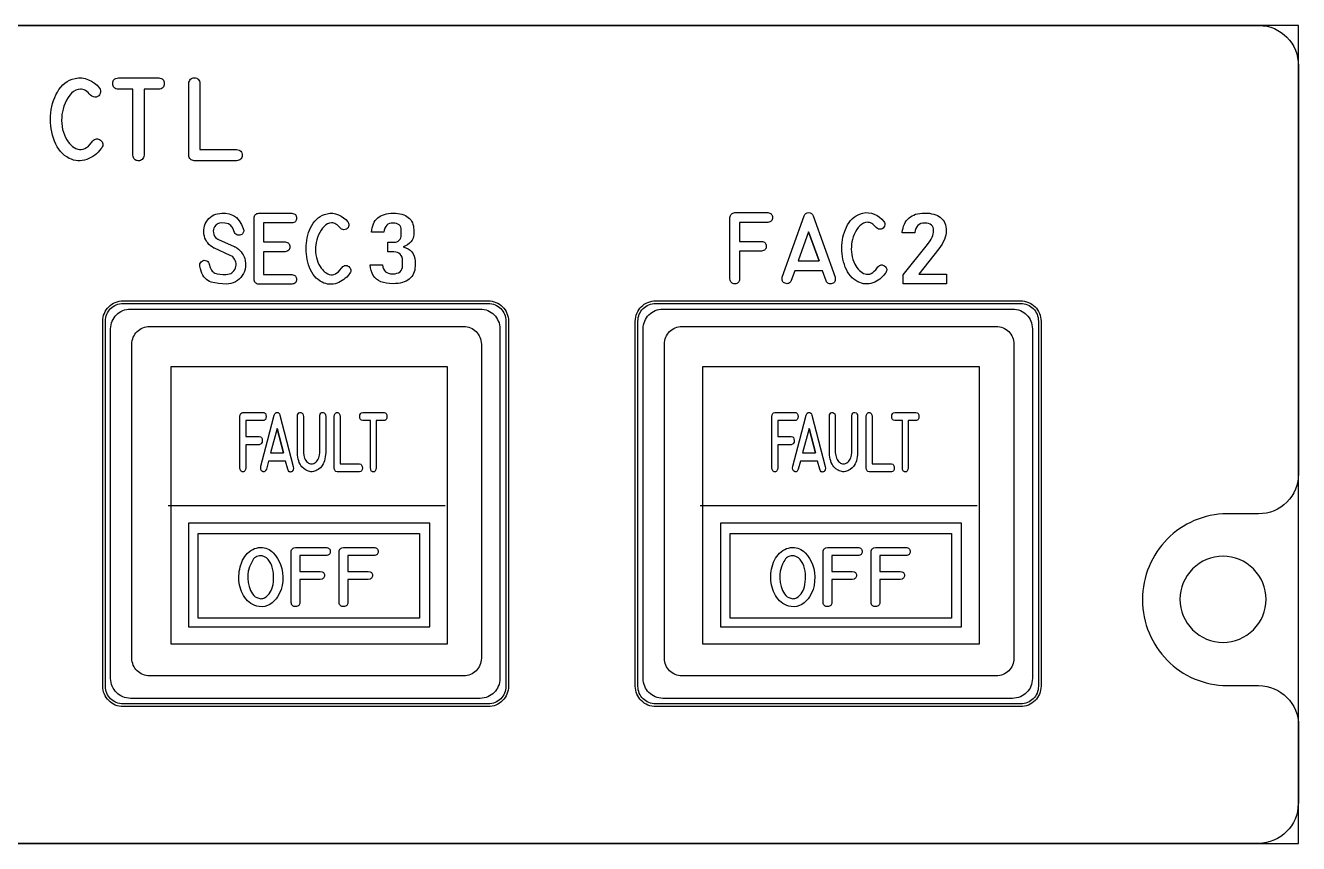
# Model space of a CAD drawing. Extents: x 686 to 831, y 82 to 686.
# Drawn here: x 757.2 to 830.8, y 383.2 to 430.5 of the extents above; entities that cross this region are included whole.
import ezdxf

# ---------------------------------------------------------------- set-up
doc = ezdxf.new("R2010")
doc.units = 0
for name, color, linetype in [('_BACKPANEL', 5, 'CONTINUOUS'), ('_ENGRAVING', 105, 'CONTINUOUS'), ('_LABELS', 30, 'CONTINUOUS'), ('_TOPLAYER', 1, 'CONTINUOUS')]:
    doc.layers.add(name, color=color, linetype=linetype)

msp = doc.modelspace()

# ---------------------------------------------------------------- linework, layer by layer
at = {"layer": '_BACKPANEL'}
for points in [[(685.8, 430.483), (685.8, 425.754), (685.8, 416.298), (685.8, 397.385), (685.8, 392.657), (685.8, 383.2), (830.8, 383.2), (830.8, 392.657), (830.8, 397.385), (830.8, 416.298), (830.8, 425.754), (830.8, 430.483)], [(762.858, 414.416), (783.953, 414.416), (784.059, 414.411), (784.161, 414.395), (784.259, 414.37), (784.354, 414.336), (784.444, 414.292), (784.528, 414.241), (784.607, 414.182), (784.68, 414.116), (784.746, 414.043), (784.805, 413.964), (784.857, 413.879), (784.9, 413.789), (784.934, 413.695), (784.96, 413.596), (784.975, 413.494), (784.98, 413.389), (784.98, 392.294), (784.975, 392.188), (784.96, 392.086), (784.934, 391.987), (784.9, 391.893), (784.857, 391.803), (784.805, 391.718), (784.746, 391.639), (784.68, 391.566), (784.607, 391.5), (784.528, 391.441), (784.444, 391.39), (784.354, 391.347), (784.259, 391.312), (784.161, 391.287), (784.059, 391.271), (783.953, 391.266), (762.858, 391.266), (762.752, 391.271), (762.65, 391.287), (762.552, 391.312), (762.457, 391.347), (762.367, 391.39), (762.283, 391.441), (762.204, 391.5), (762.131, 391.566), (762.064, 391.639), (762.005, 391.718), (761.954, 391.803), (761.911, 391.893), (761.876, 391.987), (761.851, 392.086), (761.836, 392.188), (761.83, 392.294), (761.83, 413.389), (761.836, 413.494), (761.851, 413.596), (761.876, 413.695), (761.911, 413.789), (761.954, 413.879), (762.005, 413.964), (762.064, 414.043), (762.131, 414.116), (762.204, 414.182), (762.283, 414.241), (762.367, 414.292), (762.457, 414.336), (762.552, 414.37), (762.65, 414.395), (762.752, 414.411)], [(793.64, 414.416), (814.736, 414.416), (814.841, 414.411), (814.943, 414.396), (815.042, 414.37), (815.136, 414.336), (815.226, 414.293), (815.311, 414.241), (815.39, 414.182), (815.463, 414.116), (815.529, 414.043), (815.588, 413.964), (815.639, 413.879), (815.683, 413.789), (815.717, 413.695), (815.742, 413.596), (815.758, 413.494), (815.763, 413.389), (815.763, 392.294), (815.758, 392.188), (815.742, 392.086), (815.717, 391.988), (815.683, 391.893), (815.639, 391.803), (815.588, 391.719), (815.529, 391.639), (815.463, 391.567), (815.39, 391.5), (815.311, 391.441), (815.226, 391.39), (815.136, 391.347), (815.042, 391.312), (814.943, 391.287), (814.841, 391.272), (814.736, 391.266), (793.64, 391.266), (793.535, 391.272), (793.433, 391.287), (793.334, 391.312), (793.24, 391.347), (793.15, 391.39), (793.065, 391.441), (792.986, 391.5), (792.913, 391.567), (792.847, 391.639), (792.788, 391.719), (792.737, 391.803), (792.693, 391.893), (792.659, 391.988), (792.634, 392.086), (792.618, 392.188), (792.613, 392.294), (792.613, 413.389), (792.618, 413.494), (792.634, 413.596), (792.659, 413.695), (792.693, 413.789), (792.737, 413.879), (792.788, 413.964), (792.847, 414.043), (792.913, 414.116), (792.986, 414.182), (793.065, 414.241), (793.15, 414.293), (793.24, 414.336), (793.334, 414.37), (793.433, 414.396), (793.535, 414.411)]]:
    msp.add_lwpolyline(points, close=True, dxfattribs=at)
msp.add_lwpolyline([(826.436, 394.828, 0.414214), (828.924, 397.316, 0.414214), (826.436, 399.804, 0.414214), (823.948, 397.316, 0.414214)], format="xyb", close=True, dxfattribs=at)
at = {"layer": '_ENGRAVING'}
for points in [[(761.617, 423.413), (761.596, 423.382), (761.585, 423.366), (761.576, 423.352), (761.494, 423.248), (761.406, 423.151), (761.312, 423.062), (761.212, 422.981), (761.106, 422.908), (760.993, 422.843), (760.875, 422.785), (760.75, 422.735), (760.623, 422.696), (760.496, 422.671), (760.369, 422.659), (760.243, 422.66), (760.117, 422.675), (759.992, 422.704), (759.867, 422.746), (759.743, 422.802), (759.604, 422.882), (759.474, 422.974), (759.354, 423.079), (759.243, 423.196), (759.142, 423.327), (759.051, 423.47), (758.969, 423.626), (758.897, 423.794), (758.834, 423.97), (758.781, 424.148), (758.738, 424.327), (758.704, 424.508), (758.68, 424.69), (758.665, 424.875), (758.66, 425.061), (758.665, 425.249), (758.679, 425.435), (758.703, 425.618), (758.738, 425.797), (758.781, 425.973), (758.835, 426.144), (758.899, 426.312), (758.972, 426.475), (759.055, 426.635), (759.148, 426.786), (759.251, 426.922), (759.364, 427.043), (759.487, 427.149), (759.62, 427.24), (759.763, 427.317), (759.916, 427.379), (760.078, 427.426), (760.175, 427.445), (760.271, 427.456), (760.367, 427.458), (760.464, 427.453), (760.56, 427.439), (760.656, 427.418), (760.752, 427.388), (760.848, 427.35), (761.031, 427.258), (761.197, 427.149), (761.346, 427.023), (761.477, 426.881), (761.489, 426.864), (761.531, 426.793), (761.552, 426.717), (761.553, 426.639), (761.532, 426.557), (761.495, 426.481), (761.444, 426.421), (761.381, 426.376), (761.305, 426.347), (761.218, 426.337), (761.135, 426.351), (761.055, 426.39), (760.979, 426.455), (760.902, 426.54), (760.826, 426.614), (760.751, 426.675), (760.677, 426.725), (760.603, 426.763), (760.53, 426.789), (760.458, 426.804), (760.386, 426.806), (760.248, 426.786), (760.116, 426.739), (759.993, 426.666), (759.876, 426.567), (759.769, 426.447), (759.67, 426.311), (759.581, 426.159), (759.502, 425.992), (759.435, 425.819), (759.381, 425.652), (759.343, 425.49), (759.318, 425.334), (759.303, 425.163), (759.3, 424.992), (759.307, 424.82), (759.326, 424.647), (759.358, 424.477), (759.403, 424.312), (759.462, 424.153), (759.534, 423.998), (759.605, 423.871), (759.681, 423.756), (759.761, 423.654), (759.846, 423.564), (759.935, 423.487), (760.028, 423.422), (760.126, 423.37), (760.229, 423.33), (760.333, 423.307), (760.437, 423.305), (760.54, 423.324), (760.643, 423.365), (760.745, 423.426), (760.847, 423.509), (760.947, 423.613), (761.048, 423.738), (761.091, 423.799), (761.146, 423.853), (761.201, 423.893), (761.257, 423.92), (761.313, 423.933), (761.37, 423.933), (761.429, 423.919), (761.487, 423.891), (761.547, 423.849), (761.601, 423.8), (761.641, 423.75), (761.669, 423.697), (761.685, 423.644), (761.687, 423.588), (761.677, 423.531), (761.653, 423.473)], [(763.422, 422.992), (763.422, 426.797), (762.579, 426.797), (762.504, 426.807), (762.439, 426.827), (762.384, 426.855), (762.339, 426.892), (762.304, 426.937), (762.279, 426.991), (762.264, 427.054), (762.259, 427.125), (762.264, 427.197), (762.28, 427.26), (762.305, 427.314), (762.34, 427.36), (762.385, 427.397), (762.44, 427.425), (762.505, 427.445), (762.579, 427.457), (764.91, 427.457), (764.985, 427.446), (765.049, 427.426), (765.104, 427.398), (765.148, 427.361), (765.183, 427.315), (765.208, 427.261), (765.223, 427.197), (765.229, 427.125), (765.224, 427.053), (765.209, 426.99), (765.184, 426.936), (765.15, 426.891), (765.105, 426.854), (765.05, 426.826), (764.985, 426.807), (764.91, 426.797), (764.07, 426.797), (764.07, 422.992), (764.053, 422.914), (764.029, 422.847), (763.998, 422.79), (763.959, 422.744), (763.913, 422.708), (763.86, 422.683), (763.799, 422.668), (763.731, 422.664), (763.664, 422.67), (763.605, 422.686), (763.554, 422.712), (763.511, 422.748), (763.476, 422.794), (763.45, 422.85), (763.432, 422.916)], [(766.971, 422.662), (766.905, 422.671), (766.845, 422.689), (766.793, 422.716), (766.749, 422.752), (766.712, 422.798), (766.682, 422.852), (766.66, 422.915), (766.645, 422.987), (766.645, 427.124), (766.661, 427.203), (766.684, 427.271), (766.715, 427.329), (766.753, 427.375), (766.799, 427.412), (766.852, 427.437), (766.913, 427.451), (766.981, 427.455), (767.048, 427.449), (767.108, 427.432), (767.159, 427.406), (767.202, 427.37), (767.237, 427.323), (767.264, 427.267), (767.283, 427.201), (767.293, 427.124), (767.293, 423.315), (769.413, 423.317), (769.489, 423.303), (769.555, 423.282), (769.611, 423.252), (769.656, 423.214), (769.692, 423.168), (769.717, 423.114), (769.731, 423.052), (769.735, 422.981), (769.73, 422.911), (769.714, 422.849), (769.688, 422.796), (769.652, 422.752), (769.607, 422.716), (769.551, 422.69), (769.486, 422.671), (769.41, 422.662)], [(769.269, 417.711), (769.3, 417.697), (769.336, 417.679), (769.367, 417.661), (769.398, 417.642), (769.43, 417.623), (769.523, 417.555), (769.606, 417.48), (769.68, 417.399), (769.745, 417.312), (769.801, 417.219), (769.847, 417.119), (769.884, 417.013), (769.912, 416.901), (769.934, 416.719), (769.928, 416.531), (769.904, 416.397), (769.865, 416.268), (769.81, 416.145), (769.74, 416.027), (769.657, 415.917), (769.564, 415.821), (769.461, 415.739), (769.348, 415.669), (769.22, 415.609), (769.089, 415.567), (768.957, 415.541), (768.822, 415.533), (768.597, 415.54), (768.376, 415.562), (768.161, 415.6), (767.951, 415.652), (767.851, 415.688), (767.759, 415.737), (767.673, 415.798), (767.596, 415.871), (767.525, 415.957), (767.463, 416.056), (767.407, 416.167), (767.359, 416.29), (767.324, 416.426), (767.296, 416.567), (767.29, 416.637), (767.299, 416.702), (767.324, 416.764), (767.366, 416.821), (767.419, 416.868), (767.477, 416.897), (767.542, 416.91), (767.613, 416.905), (767.685, 416.881), (767.745, 416.84), (767.793, 416.783), (767.829, 416.709), (767.835, 416.691), (767.891, 416.495), (767.926, 416.414), (767.965, 416.344), (768.008, 416.284), (768.056, 416.236), (768.108, 416.198), (768.165, 416.172), (768.294, 416.136), (768.446, 416.111), (768.621, 416.098), (768.818, 416.096), (768.911, 416.102), (768.996, 416.119), (769.074, 416.148), (769.143, 416.188), (769.206, 416.24), (769.261, 416.303), (769.308, 416.378), (769.348, 416.465), (769.372, 416.547), (769.384, 416.632), (769.382, 416.718), (769.367, 416.806), (769.34, 416.891), (769.303, 416.969), (769.255, 417.039), (769.196, 417.102), (769.13, 417.15), (769.047, 417.196), (768.136, 417.603), (768.107, 417.619), (768, 417.682), (767.904, 417.752), (767.819, 417.828), (767.745, 417.91), (767.681, 417.998), (767.627, 418.093), (767.584, 418.195), (767.552, 418.302), (767.526, 418.429), (767.514, 418.552), (767.516, 418.672), (767.532, 418.789), (767.562, 418.902), (767.606, 419.012), (767.664, 419.119), (767.736, 419.223), (767.818, 419.319), (767.906, 419.401), (768, 419.471), (768.101, 419.529), (768.208, 419.573), (768.32, 419.605), (768.44, 419.624), (768.565, 419.631), (768.781, 419.625), (768.986, 419.586), (769.084, 419.56), (769.184, 419.521), (769.301, 419.456), (769.403, 419.38), (769.491, 419.294), (769.564, 419.196), (769.689, 418.981), (769.802, 418.749), (769.82, 418.697), (769.826, 418.649), (769.825, 418.603), (769.817, 418.56), (769.8, 418.519), (769.751, 418.442), (769.709, 418.406), (769.657, 418.376), (769.602, 418.358), (769.545, 418.354), (769.485, 418.362), (769.428, 418.383), (769.378, 418.416), (769.334, 418.463), (769.298, 418.523), (769.189, 418.76), (769.157, 418.818), (769.12, 418.871), (769.076, 418.919), (769.027, 418.961), (768.943, 419.009), (768.854, 419.042), (768.726, 419.064), (768.545, 419.07), (768.421, 419.054), (768.365, 419.035), (768.313, 419.01), (768.264, 418.977), (768.219, 418.937), (768.142, 418.837), (768.102, 418.762), (768.077, 418.682), (768.067, 418.599), (768.071, 418.511), (768.094, 418.406), (768.136, 418.313), (768.196, 418.233), (768.276, 418.166), (768.293, 418.153), (768.315, 418.14), (768.337, 418.13), (768.36, 418.12)], [(772.604, 419.072), (770.974, 419.072), (770.974, 417.975), (772.217, 417.975), (772.282, 417.962), (772.339, 417.942), (772.387, 417.916), (772.426, 417.883), (772.457, 417.844), (772.478, 417.799), (772.491, 417.748), (772.495, 417.69), (772.491, 417.632), (772.477, 417.581), (772.456, 417.536), (772.425, 417.497), (772.386, 417.465), (772.338, 417.439), (772.282, 417.42), (772.217, 417.406), (770.974, 417.406), (770.974, 416.09), (772.604, 416.09), (772.669, 416.076), (772.726, 416.056), (772.773, 416.03), (772.812, 415.998), (772.843, 415.96), (772.864, 415.915), (772.877, 415.864), (772.882, 415.807), (772.877, 415.75), (772.864, 415.7), (772.843, 415.655), (772.812, 415.617), (772.773, 415.585), (772.726, 415.559), (772.669, 415.54), (772.604, 415.527), (770.701, 415.527), (770.642, 415.538), (770.591, 415.556), (770.546, 415.582), (770.508, 415.614), (770.476, 415.653), (770.451, 415.699), (770.433, 415.752), (770.421, 415.811), (770.421, 419.35), (770.434, 419.412), (770.453, 419.467), (770.478, 419.514), (770.51, 419.553), (770.548, 419.584), (770.592, 419.607), (770.643, 419.623), (770.701, 419.631), (772.604, 419.631), (772.669, 419.622), (772.726, 419.605), (772.773, 419.581), (772.812, 419.549), (772.842, 419.51), (772.864, 419.464), (772.877, 419.41), (772.881, 419.349), (772.876, 419.288), (772.863, 419.235), (772.841, 419.189), (772.811, 419.15), (772.772, 419.119), (772.725, 419.096), (772.669, 419.08)], [(775.962, 416.168), (775.944, 416.142), (775.934, 416.128), (775.926, 416.116), (775.856, 416.026), (775.781, 415.944), (775.7, 415.868), (775.615, 415.798), (775.524, 415.736), (775.427, 415.68), (775.326, 415.63), (775.219, 415.588), (775.11, 415.554), (775.001, 415.532), (774.893, 415.522), (774.785, 415.523), (774.677, 415.536), (774.57, 415.561), (774.463, 415.597), (774.357, 415.645), (774.237, 415.713), (774.126, 415.792), (774.023, 415.882), (773.929, 415.983), (773.842, 416.094), (773.764, 416.217), (773.694, 416.35), (773.632, 416.495), (773.578, 416.645), (773.533, 416.797), (773.496, 416.951), (773.467, 417.106), (773.446, 417.262), (773.434, 417.42), (773.429, 417.579), (773.433, 417.74), (773.446, 417.9), (773.466, 418.057), (773.496, 418.21), (773.533, 418.36), (773.579, 418.507), (773.634, 418.65), (773.696, 418.79), (773.768, 418.927), (773.847, 419.056), (773.936, 419.173), (774.032, 419.276), (774.138, 419.367), (774.251, 419.446), (774.374, 419.511), (774.505, 419.564), (774.644, 419.605), (774.809, 419.63), (774.974, 419.628), (775.138, 419.597), (775.303, 419.54), (775.46, 419.461), (775.602, 419.367), (775.729, 419.26), (775.842, 419.138), (775.851, 419.124), (775.888, 419.062), (775.906, 418.998), (775.906, 418.93), (775.889, 418.86), (775.857, 418.795), (775.814, 418.744), (775.759, 418.706), (775.694, 418.681), (775.62, 418.672), (775.549, 418.684), (775.48, 418.718), (775.415, 418.773), (775.284, 418.909), (775.22, 418.962), (775.156, 419.005), (775.093, 419.037), (775.031, 419.059), (774.969, 419.072), (774.907, 419.074), (774.789, 419.056), (774.676, 419.017), (774.57, 418.954), (774.471, 418.869), (774.379, 418.766), (774.294, 418.65), (774.218, 418.52), (774.15, 418.376), (774.092, 418.228), (774.047, 418.085), (774.014, 417.947), (773.993, 417.813), (773.98, 417.667), (773.977, 417.52), (773.984, 417.373), (774, 417.225), (774.027, 417.079), (774.065, 416.938), (774.116, 416.801), (774.178, 416.669), (774.239, 416.56), (774.303, 416.462), (774.372, 416.374), (774.445, 416.297), (774.521, 416.231), (774.601, 416.176), (774.685, 416.131), (774.773, 416.097), (774.862, 416.077), (774.951, 416.075), (775.04, 416.092), (775.127, 416.127), (775.215, 416.179), (775.302, 416.25), (775.388, 416.339), (775.474, 416.446), (775.511, 416.499), (775.558, 416.545), (775.605, 416.579), (775.653, 416.602), (775.701, 416.614), (775.75, 416.613), (775.8, 416.601), (775.851, 416.577), (775.902, 416.542), (775.948, 416.5), (775.982, 416.456), (776.006, 416.412), (776.019, 416.366), (776.021, 416.318), (776.012, 416.269), (775.993, 416.219)], [(778.469, 419.633), (778.606, 419.629), (778.735, 419.618), (778.856, 419.598), (778.969, 419.571), (779.075, 419.536), (779.172, 419.493), (779.26, 419.442), (779.341, 419.383), (779.414, 419.317), (779.477, 419.245), (779.531, 419.167), (779.574, 419.082), (779.608, 418.99), (779.633, 418.892), (779.647, 418.788), (779.652, 418.677), (779.652, 418.408), (779.642, 418.292), (779.612, 418.183), (779.563, 418.08), (779.493, 417.982), (779.406, 417.892), (779.303, 417.812), (779.183, 417.742), (779.047, 417.682), (779.2, 417.637), (779.335, 417.574), (779.451, 417.493), (779.55, 417.394), (779.629, 417.279), (779.686, 417.15), (779.72, 417.008), (779.731, 416.852), (779.731, 416.575), (779.726, 416.457), (779.711, 416.345), (779.685, 416.241), (779.648, 416.144), (779.601, 416.053), (779.544, 415.969), (779.476, 415.892), (779.398, 415.822), (779.31, 415.76), (779.214, 415.705), (779.11, 415.66), (778.997, 415.622), (778.876, 415.593), (778.746, 415.572), (778.608, 415.56), (778.462, 415.555), (778.462, 415.555), (778.262, 415.563), (778.077, 415.585), (777.908, 415.622), (777.755, 415.674), (777.619, 415.742), (777.5, 415.825), (777.397, 415.923), (777.312, 416.036), (777.242, 416.166), (777.189, 416.312), (777.153, 416.473), (777.133, 416.649), (777.854, 416.649), (777.873, 416.522), (777.908, 416.413), (777.959, 416.323), (778.026, 416.251), (778.108, 416.197), (778.205, 416.158), (778.318, 416.135), (778.445, 416.127), (778.572, 416.135), (778.683, 416.157), (778.78, 416.195), (778.862, 416.248), (778.927, 416.316), (778.974, 416.396), (779.001, 416.488), (779.011, 416.591), (779.011, 416.883), (779.002, 416.998), (778.977, 417.099), (778.934, 417.186), (778.875, 417.259), (778.801, 417.318), (778.712, 417.36), (778.611, 417.385), (778.495, 417.394), (778.155, 417.394), (778.155, 417.957), (778.495, 417.957), (778.593, 417.964), (778.679, 417.985), (778.754, 418.019), (778.816, 418.067), (778.866, 418.129), (778.903, 418.203), (778.924, 418.289), (778.932, 418.386), (778.932, 418.666), (778.924, 418.755), (778.9, 418.834), (778.861, 418.901), (778.806, 418.957), (778.738, 419.003), (778.656, 419.036), (778.561, 419.055), (778.452, 419.062), (778.344, 419.054), (778.248, 419.03), (778.164, 418.991), (778.092, 418.935), (778.033, 418.863), (777.987, 418.771), (777.952, 418.661), (777.93, 418.531), (777.212, 418.531), (777.228, 418.666), (777.252, 418.792), (777.285, 418.91), (777.326, 419.018), (777.376, 419.117), (777.434, 419.207), (777.501, 419.289), (777.576, 419.361), (777.659, 419.425), (777.751, 419.48), (777.85, 419.527), (777.958, 419.565), (778.073, 419.595), (778.197, 419.616), (778.329, 419.629)], [(797.931, 415.835), (797.931, 419.379), (797.943, 419.442), (797.962, 419.497), (797.987, 419.544), (798.019, 419.583), (798.057, 419.615), (798.102, 419.639), (798.153, 419.656), (798.211, 419.665), (800.12, 419.665), (800.184, 419.655), (800.24, 419.639), (800.287, 419.614), (800.325, 419.583), (800.355, 419.543), (800.377, 419.497), (800.39, 419.442), (800.394, 419.38), (800.39, 419.319), (800.377, 419.265), (800.355, 419.218), (800.324, 419.179), (800.285, 419.148), (800.238, 419.124), (800.181, 419.108), (800.116, 419.1), (798.485, 419.1), (798.485, 418.001), (799.757, 418.001), (799.821, 417.992), (799.876, 417.977), (799.923, 417.954), (799.962, 417.923), (799.992, 417.886), (800.014, 417.841), (800.028, 417.789), (800.033, 417.73), (800.03, 417.67), (800.017, 417.617), (799.996, 417.571), (799.966, 417.531), (799.927, 417.497), (799.879, 417.471), (799.823, 417.45), (799.757, 417.436), (798.485, 417.436), (798.485, 415.835), (798.477, 415.77), (798.461, 415.713), (798.438, 415.666), (798.408, 415.626), (798.371, 415.595), (798.327, 415.573), (798.276, 415.559), (798.218, 415.554), (798.159, 415.557), (798.107, 415.57), (798.061, 415.591), (798.022, 415.622), (797.99, 415.662), (797.964, 415.71), (797.944, 415.768)], [(800.96, 415.938), (801.592, 417.709), (802.226, 419.48), (802.266, 419.56), (802.323, 419.618), (802.396, 419.652), (802.484, 419.665), (802.573, 419.654), (802.646, 419.62), (802.703, 419.562), (802.744, 419.48), (804.009, 415.927), (804.019, 415.86), (804.02, 415.798), (804.012, 415.743), (803.996, 415.694), (803.97, 415.652), (803.935, 415.616), (803.892, 415.586), (803.839, 415.562), (803.783, 415.546), (803.731, 415.541), (803.682, 415.547), (803.636, 415.563), (803.594, 415.589), (803.555, 415.626), (803.519, 415.673), (803.486, 415.731), (803.283, 416.305), (801.676, 416.305), (801.478, 415.745), (801.445, 415.687), (801.409, 415.639), (801.369, 415.603), (801.326, 415.577), (801.279, 415.561), (801.229, 415.556), (801.176, 415.562), (801.12, 415.579), (801.066, 415.604), (801.022, 415.634), (800.988, 415.67), (800.963, 415.712), (800.948, 415.76), (800.942, 415.813), (800.946, 415.873)], [(806.937, 416.193), (806.919, 416.167), (806.909, 416.153), (806.901, 416.14), (806.831, 416.051), (806.756, 415.968), (806.675, 415.892), (806.589, 415.822), (806.498, 415.759), (806.401, 415.703), (806.3, 415.654), (806.192, 415.611), (806.083, 415.577), (805.974, 415.555), (805.865, 415.545), (805.757, 415.546), (805.649, 415.559), (805.542, 415.584), (805.434, 415.62), (805.328, 415.668), (805.208, 415.737), (805.097, 415.816), (804.994, 415.906), (804.899, 416.007), (804.812, 416.119), (804.733, 416.242), (804.663, 416.375), (804.601, 416.52), (804.547, 416.671), (804.502, 416.824), (804.464, 416.977), (804.435, 417.133), (804.415, 417.29), (804.402, 417.448), (804.398, 417.608), (804.402, 417.769), (804.414, 417.929), (804.435, 418.086), (804.464, 418.24), (804.502, 418.391), (804.548, 418.538), (804.603, 418.682), (804.666, 418.822), (804.737, 418.96), (804.817, 419.089), (804.906, 419.205), (805.003, 419.309), (805.108, 419.401), (805.222, 419.479), (805.345, 419.545), (805.476, 419.598), (805.616, 419.639), (805.781, 419.664), (805.946, 419.662), (806.112, 419.631), (806.276, 419.573), (806.434, 419.494), (806.576, 419.401), (806.704, 419.293), (806.817, 419.17), (806.826, 419.156), (806.863, 419.095), (806.881, 419.03), (806.882, 418.963), (806.864, 418.892), (806.832, 418.827), (806.789, 418.775), (806.734, 418.737), (806.669, 418.712), (806.594, 418.703), (806.523, 418.715), (806.454, 418.749), (806.389, 418.805), (806.258, 418.941), (806.193, 418.994), (806.129, 419.037), (806.066, 419.069), (806.003, 419.092), (805.941, 419.104), (805.88, 419.106), (805.761, 419.089), (805.648, 419.049), (805.542, 418.986), (805.442, 418.901), (805.35, 418.798), (805.265, 418.681), (805.189, 418.551), (805.121, 418.407), (805.063, 418.259), (805.017, 418.115), (804.984, 417.976), (804.963, 417.842), (804.95, 417.695), (804.947, 417.548), (804.954, 417.401), (804.97, 417.253), (804.997, 417.107), (805.036, 416.965), (805.086, 416.828), (805.148, 416.695), (805.209, 416.586), (805.274, 416.487), (805.343, 416.4), (805.416, 416.323), (805.492, 416.256), (805.573, 416.201), (805.657, 416.156), (805.745, 416.121), (805.835, 416.102), (805.924, 416.1), (806.012, 416.117), (806.101, 416.151), (806.188, 416.204), (806.275, 416.275), (806.362, 416.365), (806.448, 416.472), (806.485, 416.524), (806.532, 416.571), (806.579, 416.605), (806.627, 416.628), (806.676, 416.64), (806.725, 416.639), (806.775, 416.627), (806.826, 416.603), (806.877, 416.567), (806.923, 416.525), (806.958, 416.482), (806.982, 416.437), (806.995, 416.391), (806.997, 416.343), (806.988, 416.294), (806.968, 416.244)], [(809.176, 419.642), (809.324, 419.638), (809.463, 419.626), (809.593, 419.605), (809.714, 419.576), (809.826, 419.539), (809.929, 419.493), (810.023, 419.439), (810.109, 419.377), (810.185, 419.308), (810.251, 419.231), (810.308, 419.147), (810.353, 419.056), (810.389, 418.957), (810.415, 418.851), (810.43, 418.738), (810.435, 418.618), (810.435, 418.609), (810.428, 418.491), (810.408, 418.369), (810.374, 418.241), (810.326, 418.11), (810.266, 417.975), (810.192, 417.84), (810.106, 417.704), (810.007, 417.568), (808.86, 416.113), (810.448, 416.113), (810.448, 415.54), (807.943, 415.54), (807.943, 416.065), (809.361, 417.819), (809.509, 418.033), (809.568, 418.137), (809.618, 418.238), (809.657, 418.338), (809.684, 418.432), (809.701, 418.522), (809.707, 418.607), (809.707, 418.618), (809.698, 418.72), (809.674, 418.81), (809.632, 418.886), (809.575, 418.95), (809.501, 419), (809.413, 419.036), (809.31, 419.057), (809.192, 419.064), (809.074, 419.056), (808.968, 419.029), (808.874, 418.984), (808.794, 418.922), (808.728, 418.844), (808.678, 418.75), (808.644, 418.64), (808.626, 418.514), (808.626, 418.495), (807.897, 418.495), (807.897, 418.514), (807.913, 418.646), (807.938, 418.771), (807.972, 418.887), (808.015, 418.995), (808.067, 419.096), (808.128, 419.188), (808.197, 419.273), (808.276, 419.349), (808.363, 419.418), (808.457, 419.478), (808.559, 419.528), (808.668, 419.569), (808.784, 419.601), (808.907, 419.624), (809.038, 419.638)], [(803.082, 416.87), (802.482, 418.558), (801.879, 416.87)], [(802.482, 418.558), (803.082, 416.87)], [(762.868, 414.569), (783.943, 414.569), (784.065, 414.563), (784.184, 414.545), (784.298, 414.516), (784.407, 414.476), (784.512, 414.426), (784.61, 414.367), (784.701, 414.298), (784.786, 414.221), (784.863, 414.137), (784.931, 414.045), (784.99, 413.947), (785.04, 413.843), (785.08, 413.734), (785.11, 413.619), (785.128, 413.501), (785.134, 413.379), (785.134, 392.303), (785.128, 392.181), (785.11, 392.063), (785.08, 391.948), (785.04, 391.839), (784.99, 391.735), (784.931, 391.637), (784.863, 391.545), (784.786, 391.461), (784.701, 391.384), (784.61, 391.316), (784.512, 391.256), (784.407, 391.206), (784.298, 391.166), (784.184, 391.137), (784.065, 391.119), (783.943, 391.113), (762.868, 391.113), (762.746, 391.119), (762.627, 391.137), (762.513, 391.166), (762.403, 391.206), (762.299, 391.256), (762.201, 391.316), (762.11, 391.384), (762.025, 391.461), (761.948, 391.545), (761.88, 391.637), (761.82, 391.735), (761.77, 391.839), (761.73, 391.948), (761.701, 392.063), (761.683, 392.181), (761.677, 392.303), (761.677, 413.379), (761.683, 413.501), (761.701, 413.619), (761.73, 413.734), (761.77, 413.843), (761.82, 413.947), (761.88, 414.045), (761.948, 414.137), (762.025, 414.221), (762.11, 414.298), (762.201, 414.367), (762.299, 414.426), (762.403, 414.476), (762.513, 414.516), (762.627, 414.545), (762.746, 414.563)], [(793.65, 414.57), (814.726, 414.57), (814.848, 414.563), (814.966, 414.545), (815.08, 414.516), (815.19, 414.476), (815.294, 414.426), (815.392, 414.367), (815.484, 414.298), (815.568, 414.222), (815.645, 414.137), (815.713, 414.046), (815.773, 413.947), (815.823, 413.843), (815.863, 413.734), (815.892, 413.62), (815.91, 413.501), (815.916, 413.379), (815.916, 392.304), (815.91, 392.182), (815.892, 392.063), (815.863, 391.949), (815.823, 391.839), (815.773, 391.735), (815.713, 391.637), (815.645, 391.545), (815.568, 391.461), (815.484, 391.384), (815.392, 391.316), (815.294, 391.256), (815.19, 391.206), (815.08, 391.166), (814.966, 391.137), (814.848, 391.119), (814.726, 391.113), (793.65, 391.113), (793.528, 391.119), (793.41, 391.137), (793.295, 391.166), (793.186, 391.206), (793.082, 391.256), (792.984, 391.316), (792.892, 391.384), (792.808, 391.461), (792.731, 391.545), (792.662, 391.637), (792.603, 391.735), (792.553, 391.839), (792.513, 391.949), (792.484, 392.063), (792.466, 392.182), (792.46, 392.304), (792.46, 413.379), (792.466, 413.501), (792.484, 413.62), (792.513, 413.734), (792.553, 413.843), (792.603, 413.947), (792.662, 414.046), (792.731, 414.137), (792.808, 414.222), (792.892, 414.298), (792.984, 414.367), (793.082, 414.426), (793.186, 414.476), (793.295, 414.516), (793.41, 414.545), (793.528, 414.563)], [(763.276, 414.091), (783.492, 414.091), (783.609, 414.085), (783.722, 414.068), (783.832, 414.04), (783.937, 414.002), (784.037, 413.954), (784.131, 413.896), (784.219, 413.831), (784.3, 413.757), (784.374, 413.676), (784.439, 413.588), (784.496, 413.494), (784.544, 413.394), (784.583, 413.289), (784.611, 413.18), (784.628, 413.066), (784.634, 412.949), (784.634, 392.733), (784.628, 392.616), (784.611, 392.502), (784.583, 392.393), (784.544, 392.288), (784.496, 392.188), (784.439, 392.094), (784.374, 392.006), (784.3, 391.925), (784.219, 391.851), (784.131, 391.786), (784.037, 391.728), (783.937, 391.68), (783.832, 391.642), (783.722, 391.614), (783.609, 391.597), (783.492, 391.591), (763.276, 391.591), (763.159, 391.597), (763.045, 391.614), (762.935, 391.642), (762.83, 391.68), (762.731, 391.728), (762.636, 391.786), (762.548, 391.851), (762.467, 391.925), (762.394, 392.006), (762.328, 392.094), (762.271, 392.188), (762.223, 392.288), (762.185, 392.393), (762.157, 392.502), (762.14, 392.616), (762.134, 392.733), (762.134, 412.949), (762.14, 413.066), (762.157, 413.18), (762.185, 413.289), (762.223, 413.394), (762.271, 413.494), (762.328, 413.588), (762.394, 413.676), (762.467, 413.757), (762.548, 413.831), (762.636, 413.896), (762.731, 413.954), (762.83, 414.002), (762.935, 414.04), (763.045, 414.068), (763.159, 414.085)], [(794.058, 414.091), (814.274, 414.091), (814.391, 414.085), (814.505, 414.068), (814.615, 414.04), (814.72, 414.002), (814.819, 413.954), (814.914, 413.897), (815.001, 413.831), (815.083, 413.758), (815.156, 413.677), (815.222, 413.589), (815.279, 413.495), (815.327, 413.395), (815.365, 413.29), (815.393, 413.18), (815.41, 413.066), (815.416, 412.949), (815.416, 392.733), (815.41, 392.616), (815.393, 392.503), (815.365, 392.393), (815.327, 392.288), (815.279, 392.188), (815.222, 392.094), (815.156, 392.006), (815.083, 391.925), (815.001, 391.851), (814.914, 391.786), (814.819, 391.729), (814.72, 391.681), (814.615, 391.642), (814.505, 391.614), (814.391, 391.597), (814.274, 391.591), (794.058, 391.591), (793.941, 391.597), (793.828, 391.614), (793.718, 391.642), (793.613, 391.681), (793.513, 391.729), (793.419, 391.786), (793.331, 391.851), (793.25, 391.925), (793.176, 392.006), (793.111, 392.094), (793.054, 392.188), (793.006, 392.288), (792.967, 392.393), (792.939, 392.503), (792.922, 392.616), (792.916, 392.733), (792.916, 412.949), (792.922, 413.066), (792.939, 413.18), (792.967, 413.29), (793.006, 413.395), (793.054, 413.495), (793.111, 413.589), (793.176, 413.677), (793.25, 413.758), (793.331, 413.831), (793.419, 413.897), (793.513, 413.954), (793.613, 414.002), (793.718, 414.04), (793.828, 414.068), (793.941, 414.085)]]:
    msp.add_lwpolyline(points, close=True, dxfattribs=at)
at = {"layer": '_LABELS'}
for points in [[(781.604, 394.741), (781.604, 410.743), (765.604, 410.743), (765.604, 394.741)], [(812.354, 394.741), (812.354, 410.743), (796.354, 410.743), (796.354, 394.741)], [(769.604, 404.916), (769.604, 407.876), (769.623, 407.974), (769.658, 408.046), (769.709, 408.093), (769.776, 408.114), (770.95, 408.114), (770.989, 408.107), (771.024, 408.093), (771.053, 408.072), (771.076, 408.046), (771.108, 407.974), (771.118, 407.877), (771.108, 407.78), (771.076, 407.709), (771.052, 407.683), (771.022, 407.663), (770.987, 407.65), (770.947, 407.643), (769.945, 407.643), (769.945, 406.725), (770.727, 406.725), (770.8, 406.705), (770.829, 406.685), (770.853, 406.66), (770.885, 406.591), (770.896, 406.498), (770.887, 406.404), (770.855, 406.332), (770.831, 406.304), (770.802, 406.282), (770.727, 406.253), (769.945, 406.253), (769.945, 404.916), (769.93, 404.815), (769.898, 404.742), (769.875, 404.716), (769.848, 404.697), (769.816, 404.686), (769.78, 404.681), (769.744, 404.684), (769.712, 404.695), (769.684, 404.713), (769.66, 404.738), (769.624, 404.812)], [(770.817, 405.002), (771.206, 406.481), (771.596, 407.96), (771.621, 408.027), (771.656, 408.075), (771.7, 408.104), (771.755, 408.114), (771.809, 408.105), (771.854, 408.077), (771.889, 408.028), (771.915, 407.96), (772.692, 404.993), (772.699, 404.885), (772.684, 404.799), (772.647, 404.733), (772.62, 404.708), (772.588, 404.688), (772.553, 404.675), (772.521, 404.671), (772.491, 404.675), (772.463, 404.689), (772.413, 404.741), (772.371, 404.829), (772.246, 405.309), (771.258, 405.309), (771.136, 404.841), (771.093, 404.753), (771.069, 404.722), (771.042, 404.7), (771.014, 404.687), (770.983, 404.683), (770.95, 404.688), (770.916, 404.702), (770.856, 404.748), (770.82, 404.813), (770.807, 404.898)], [(774.565, 405.81), (774.565, 405.777), (774.56, 405.676), (774.544, 405.552), (774.522, 405.436), (774.493, 405.329), (774.459, 405.23), (774.417, 405.14), (774.37, 405.057), (774.316, 404.984), (774.256, 404.919), (774.127, 404.813), (774.061, 404.772), (773.994, 404.739), (773.926, 404.715), (773.857, 404.699), (773.786, 404.69), (773.715, 404.69), (773.644, 404.698), (773.574, 404.714), (773.506, 404.739), (773.44, 404.771), (773.312, 404.859), (773.189, 404.98), (773.133, 405.052), (773.084, 405.132), (773.041, 405.22), (773.006, 405.316), (772.977, 405.419), (772.955, 405.531), (772.939, 405.65), (772.931, 405.777), (772.931, 405.81), (772.931, 407.879), (772.944, 407.97), (772.978, 408.045), (773.021, 408.093), (773.075, 408.114), (773.137, 408.109), (773.197, 408.081), (773.239, 408.033), (773.264, 407.966), (773.273, 407.879), (773.273, 405.81), (773.295, 405.63), (773.316, 405.548), (773.343, 405.473), (773.377, 405.404), (773.417, 405.341), (773.464, 405.284), (773.518, 405.233), (773.575, 405.192), (773.633, 405.163), (773.692, 405.146), (773.751, 405.142), (773.811, 405.15), (773.872, 405.171), (773.934, 405.204), (773.996, 405.25), (774.049, 405.299), (774.094, 405.356), (774.132, 405.419), (774.162, 405.488), (774.204, 405.642), (774.224, 405.81), (774.224, 407.879), (774.227, 407.925), (774.249, 408.014), (774.286, 408.075), (774.311, 408.094), (774.34, 408.107), (774.41, 408.111), (774.478, 408.089), (774.504, 408.069), (774.526, 408.043), (774.555, 407.973), (774.565, 407.879)], [(775.226, 404.676), (775.159, 404.696), (775.108, 404.741), (775.073, 404.812), (775.054, 404.909), (775.054, 407.876), (775.074, 407.982), (775.111, 408.056), (775.135, 408.082), (775.163, 408.1), (775.195, 408.111), (775.231, 408.114), (775.266, 408.109), (775.298, 408.097), (775.325, 408.078), (775.348, 408.052), (775.38, 407.978), (775.396, 407.876), (775.396, 405.144), (776.515, 405.146), (776.59, 405.121), (776.619, 405.099), (776.643, 405.072), (776.675, 405), (776.685, 404.905), (776.674, 404.811), (776.641, 404.741), (776.617, 404.715), (776.588, 404.696), (776.513, 404.676)], [(777.151, 404.913), (777.151, 407.641), (776.706, 407.641), (776.631, 407.663), (776.602, 407.683), (776.578, 407.709), (776.547, 407.781), (776.536, 407.877), (776.547, 407.973), (776.579, 408.045), (776.603, 408.072), (776.632, 408.092), (776.706, 408.114), (777.936, 408.114), (778.009, 408.093), (778.038, 408.072), (778.062, 408.046), (778.093, 407.974), (778.104, 407.877), (778.094, 407.78), (778.062, 407.709), (778.039, 407.682), (778.01, 407.662), (777.976, 407.649), (777.936, 407.641), (777.492, 407.641), (777.492, 404.913), (777.471, 404.809), (777.434, 404.735), (777.41, 404.709), (777.381, 404.691), (777.349, 404.681), (777.314, 404.678), (777.278, 404.682), (777.247, 404.694), (777.22, 404.712), (777.197, 404.738), (777.165, 404.811)], [(800.354, 404.916), (800.354, 407.876), (800.373, 407.974), (800.408, 408.046), (800.459, 408.093), (800.526, 408.114), (801.7, 408.114), (801.739, 408.107), (801.774, 408.093), (801.803, 408.072), (801.826, 408.046), (801.858, 407.974), (801.868, 407.877), (801.858, 407.78), (801.826, 407.709), (801.802, 407.683), (801.772, 407.663), (801.737, 407.65), (801.697, 407.643), (800.695, 407.643), (800.695, 406.725), (801.477, 406.725), (801.55, 406.705), (801.579, 406.685), (801.603, 406.66), (801.635, 406.591), (801.646, 406.498), (801.637, 406.404), (801.605, 406.332), (801.581, 406.304), (801.552, 406.282), (801.477, 406.253), (800.695, 406.253), (800.695, 404.916), (800.68, 404.815), (800.648, 404.742), (800.625, 404.716), (800.598, 404.697), (800.566, 404.686), (800.53, 404.681), (800.494, 404.684), (800.462, 404.695), (800.434, 404.713), (800.41, 404.738), (800.374, 404.812)], [(801.567, 405.002), (801.956, 406.481), (802.346, 407.96), (802.371, 408.027), (802.406, 408.075), (802.45, 408.104), (802.505, 408.114), (802.559, 408.105), (802.604, 408.077), (802.639, 408.028), (802.665, 407.96), (803.442, 404.993), (803.449, 404.885), (803.434, 404.799), (803.397, 404.733), (803.37, 404.708), (803.338, 404.688), (803.303, 404.675), (803.271, 404.671), (803.241, 404.675), (803.213, 404.689), (803.163, 404.741), (803.121, 404.829), (802.996, 405.309), (802.008, 405.309), (801.886, 404.841), (801.843, 404.753), (801.819, 404.722), (801.792, 404.7), (801.764, 404.687), (801.733, 404.683), (801.7, 404.688), (801.666, 404.702), (801.606, 404.748), (801.57, 404.813), (801.557, 404.898)], [(805.315, 405.81), (805.315, 405.777), (805.31, 405.676), (805.294, 405.552), (805.272, 405.436), (805.243, 405.329), (805.209, 405.23), (805.167, 405.14), (805.12, 405.057), (805.066, 404.984), (805.006, 404.919), (804.877, 404.813), (804.811, 404.772), (804.744, 404.739), (804.676, 404.715), (804.607, 404.699), (804.536, 404.69), (804.465, 404.69), (804.394, 404.698), (804.324, 404.714), (804.256, 404.739), (804.19, 404.771), (804.062, 404.859), (803.939, 404.98), (803.883, 405.052), (803.834, 405.132), (803.791, 405.22), (803.756, 405.316), (803.727, 405.419), (803.705, 405.531), (803.689, 405.65), (803.681, 405.777), (803.681, 405.81), (803.681, 407.879), (803.694, 407.97), (803.728, 408.045), (803.771, 408.093), (803.825, 408.114), (803.887, 408.109), (803.947, 408.081), (803.989, 408.033), (804.014, 407.966), (804.023, 407.879), (804.023, 405.81), (804.045, 405.63), (804.066, 405.548), (804.093, 405.473), (804.127, 405.404), (804.167, 405.341), (804.214, 405.284), (804.268, 405.233), (804.325, 405.192), (804.383, 405.163), (804.442, 405.146), (804.501, 405.142), (804.561, 405.15), (804.622, 405.171), (804.684, 405.204), (804.746, 405.25), (804.799, 405.299), (804.844, 405.356), (804.882, 405.419), (804.912, 405.488), (804.954, 405.642), (804.974, 405.81), (804.974, 407.879), (804.977, 407.925), (804.999, 408.014), (805.036, 408.075), (805.061, 408.094), (805.09, 408.107), (805.16, 408.111), (805.228, 408.089), (805.254, 408.069), (805.276, 408.043), (805.305, 407.973), (805.315, 407.879)], [(805.976, 404.676), (805.909, 404.696), (805.858, 404.741), (805.823, 404.812), (805.804, 404.909), (805.804, 407.876), (805.824, 407.982), (805.861, 408.056), (805.885, 408.082), (805.913, 408.1), (805.945, 408.111), (805.981, 408.114), (806.016, 408.109), (806.048, 408.097), (806.075, 408.078), (806.098, 408.052), (806.13, 407.978), (806.146, 407.876), (806.146, 405.144), (807.265, 405.146), (807.34, 405.121), (807.369, 405.099), (807.393, 405.072), (807.425, 405), (807.435, 404.905), (807.424, 404.811), (807.391, 404.741), (807.367, 404.715), (807.338, 404.696), (807.263, 404.676)], [(807.901, 404.913), (807.901, 407.641), (807.456, 407.641), (807.381, 407.663), (807.352, 407.683), (807.328, 407.709), (807.297, 407.781), (807.286, 407.877), (807.297, 407.973), (807.329, 408.045), (807.353, 408.072), (807.382, 408.092), (807.456, 408.114), (808.686, 408.114), (808.759, 408.093), (808.788, 408.072), (808.812, 408.046), (808.843, 407.974), (808.854, 407.877), (808.844, 407.78), (808.812, 407.709), (808.789, 407.682), (808.76, 407.662), (808.726, 407.649), (808.686, 407.641), (808.242, 407.641), (808.242, 404.913), (808.221, 404.809), (808.184, 404.735), (808.16, 404.709), (808.131, 404.691), (808.099, 404.681), (808.064, 404.678), (808.028, 404.682), (807.997, 404.694), (807.97, 404.712), (807.947, 404.738), (807.915, 404.811)], [(772.122, 405.78), (771.753, 407.19), (771.382, 405.78)], [(771.753, 407.19), (772.122, 405.78)], [(802.872, 405.78), (802.503, 407.19), (802.132, 405.78)], [(802.503, 407.19), (802.872, 405.78)], [(766.631, 401.725), (766.631, 401.583), (766.631, 395.725), (780.577, 395.725), (780.577, 401.725)], [(767.202, 401.127), (779.988, 401.127), (779.988, 396.225), (767.202, 396.225)], [(797.381, 401.725), (797.381, 401.583), (797.381, 395.725), (811.327, 395.725), (811.327, 401.725)], [(797.952, 401.127), (810.738, 401.127), (810.738, 396.225), (797.952, 396.225)], [(771.954, 399.326), (772.025, 399.092), (772.069, 398.855), (772.088, 398.613), (772.08, 398.367), (772.047, 398.123), (771.986, 397.891), (771.898, 397.67), (771.784, 397.459), (771.696, 397.336), (771.593, 397.223), (771.476, 397.119), (771.344, 397.025), (771.2, 396.951), (771.05, 396.905), (770.892, 396.888), (770.727, 396.9), (770.594, 396.928), (770.469, 396.966), (770.351, 397.016), (770.242, 397.076), (770.141, 397.148), (770.048, 397.23), (769.963, 397.323), (769.886, 397.427), (769.817, 397.539), (769.756, 397.653), (769.702, 397.77), (769.656, 397.891), (769.619, 398.014), (769.588, 398.141), (769.566, 398.271), (769.551, 398.404), (769.545, 398.538), (769.545, 398.671), (769.554, 398.804), (769.57, 398.935), (769.593, 399.066), (769.624, 399.196), (769.709, 399.453), (769.763, 399.576), (769.824, 399.69), (769.893, 399.796), (769.969, 399.893), (770.053, 399.982), (770.144, 400.062), (770.242, 400.133), (770.348, 400.195), (770.456, 400.244), (770.567, 400.28), (770.68, 400.301), (770.796, 400.308), (770.905, 400.303), (771.009, 400.289), (771.108, 400.265), (771.201, 400.231), (771.29, 400.187), (771.373, 400.134), (771.452, 400.071), (771.525, 399.999), (771.658, 399.841), (771.774, 399.676), (771.873, 399.504)], [(770.811, 399.835), (770.73, 399.829), (770.654, 399.814), (770.583, 399.788), (770.518, 399.752), (770.457, 399.706), (770.401, 399.649), (770.351, 399.582), (770.306, 399.504), (770.228, 399.345), (770.166, 399.198), (770.12, 399.063), (770.089, 398.94), (770.065, 398.752), (770.064, 398.528), (770.087, 398.288), (770.14, 398.05), (770.178, 397.935), (770.224, 397.826), (770.278, 397.723), (770.341, 397.625), (770.413, 397.538), (770.496, 397.468), (770.589, 397.413), (770.693, 397.374), (770.815, 397.352), (770.873, 397.353), (770.929, 397.36), (770.983, 397.376), (771.034, 397.398), (771.131, 397.467), (771.217, 397.551), (771.292, 397.638), (771.356, 397.727), (771.409, 397.819), (771.453, 397.923), (771.49, 398.041), (771.519, 398.175), (771.54, 398.323), (771.552, 398.479), (771.554, 398.635), (771.544, 398.791), (771.524, 398.946), (771.492, 399.098), (771.448, 399.242), (771.391, 399.378), (771.322, 399.507), (771.239, 399.62), (771.14, 399.711), (771.025, 399.779), (770.894, 399.825)], [(772.567, 397.129), (772.567, 400.071), (772.578, 400.123), (772.596, 400.169), (772.619, 400.208), (772.648, 400.241), (772.683, 400.267), (772.724, 400.287), (772.825, 400.308), (774.58, 400.308), (774.639, 400.301), (774.69, 400.287), (774.733, 400.267), (774.769, 400.24), (774.796, 400.207), (774.816, 400.169), (774.828, 400.124), (774.832, 400.072), (774.828, 400.021), (774.816, 399.976), (774.796, 399.937), (774.768, 399.905), (774.732, 399.879), (774.688, 399.86), (774.636, 399.846), (774.576, 399.84), (773.077, 399.84), (773.077, 398.927), (774.246, 398.927), (774.356, 398.907), (774.399, 398.888), (774.435, 398.862), (774.462, 398.831), (774.483, 398.794), (774.495, 398.751), (774.5, 398.702), (774.497, 398.652), (774.485, 398.608), (774.466, 398.57), (774.438, 398.537), (774.402, 398.509), (774.358, 398.487), (774.246, 398.458), (773.077, 398.458), (773.077, 397.129), (773.069, 397.075), (773.055, 397.028), (773.034, 396.988), (773.006, 396.955), (772.972, 396.93), (772.932, 396.911), (772.885, 396.9), (772.831, 396.895), (772.777, 396.898), (772.729, 396.908), (772.687, 396.926), (772.651, 396.952), (772.621, 396.985), (772.597, 397.025), (772.579, 397.073)], [(775.339, 397.129), (775.339, 400.071), (775.35, 400.123), (775.368, 400.169), (775.391, 400.208), (775.42, 400.241), (775.455, 400.267), (775.496, 400.287), (775.597, 400.308), (777.351, 400.308), (777.411, 400.301), (777.462, 400.287), (777.505, 400.267), (777.54, 400.24), (777.568, 400.207), (777.588, 400.169), (777.6, 400.124), (777.603, 400.072), (777.599, 400.021), (777.588, 399.976), (777.568, 399.937), (777.54, 399.905), (777.504, 399.879), (777.46, 399.86), (777.408, 399.846), (777.348, 399.84), (775.849, 399.84), (775.849, 398.927), (777.018, 398.927), (777.128, 398.907), (777.171, 398.888), (777.206, 398.862), (777.234, 398.831), (777.255, 398.794), (777.267, 398.751), (777.272, 398.702), (777.269, 398.652), (777.257, 398.608), (777.238, 398.57), (777.21, 398.537), (777.174, 398.509), (777.13, 398.487), (777.018, 398.458), (775.849, 398.458), (775.849, 397.129), (775.841, 397.075), (775.826, 397.028), (775.806, 396.988), (775.778, 396.955), (775.744, 396.93), (775.704, 396.911), (775.657, 396.9), (775.603, 396.895), (775.549, 396.898), (775.501, 396.908), (775.459, 396.926), (775.423, 396.952), (775.393, 396.985), (775.369, 397.025), (775.351, 397.073)], [(802.704, 399.326), (802.775, 399.092), (802.819, 398.855), (802.838, 398.613), (802.83, 398.367), (802.797, 398.123), (802.736, 397.891), (802.648, 397.67), (802.534, 397.459), (802.446, 397.336), (802.343, 397.223), (802.226, 397.119), (802.094, 397.025), (801.95, 396.951), (801.8, 396.905), (801.642, 396.888), (801.477, 396.9), (801.344, 396.928), (801.219, 396.966), (801.101, 397.016), (800.992, 397.076), (800.891, 397.148), (800.798, 397.23), (800.713, 397.323), (800.636, 397.427), (800.567, 397.539), (800.506, 397.653), (800.452, 397.77), (800.406, 397.891), (800.369, 398.014), (800.338, 398.141), (800.316, 398.271), (800.301, 398.404), (800.295, 398.538), (800.295, 398.671), (800.304, 398.804), (800.32, 398.935), (800.343, 399.066), (800.374, 399.196), (800.459, 399.453), (800.513, 399.576), (800.574, 399.69), (800.643, 399.796), (800.719, 399.893), (800.803, 399.982), (800.894, 400.062), (800.992, 400.133), (801.098, 400.195), (801.206, 400.244), (801.317, 400.28), (801.43, 400.301), (801.546, 400.308), (801.655, 400.303), (801.759, 400.289), (801.858, 400.265), (801.951, 400.231), (802.04, 400.187), (802.123, 400.134), (802.202, 400.071), (802.275, 399.999), (802.408, 399.841), (802.524, 399.676), (802.623, 399.504)], [(801.561, 399.835), (801.48, 399.829), (801.404, 399.814), (801.333, 399.788), (801.268, 399.752), (801.207, 399.706), (801.151, 399.649), (801.101, 399.582), (801.056, 399.504), (800.978, 399.345), (800.916, 399.198), (800.87, 399.063), (800.839, 398.94), (800.815, 398.752), (800.814, 398.528), (800.837, 398.288), (800.89, 398.05), (800.928, 397.935), (800.974, 397.826), (801.028, 397.723), (801.091, 397.625), (801.163, 397.538), (801.246, 397.468), (801.339, 397.413), (801.443, 397.374), (801.565, 397.352), (801.623, 397.353), (801.679, 397.36), (801.733, 397.376), (801.784, 397.398), (801.881, 397.467), (801.967, 397.551), (802.042, 397.638), (802.106, 397.727), (802.159, 397.819), (802.203, 397.923), (802.24, 398.041), (802.269, 398.175), (802.29, 398.323), (802.302, 398.479), (802.304, 398.635), (802.294, 398.791), (802.274, 398.946), (802.242, 399.098), (802.198, 399.242), (802.141, 399.378), (802.072, 399.507), (801.989, 399.62), (801.89, 399.711), (801.775, 399.779), (801.644, 399.825)], [(803.317, 397.129), (803.317, 400.071), (803.328, 400.123), (803.346, 400.169), (803.369, 400.208), (803.398, 400.241), (803.433, 400.267), (803.474, 400.287), (803.575, 400.308), (805.33, 400.308), (805.389, 400.301), (805.44, 400.287), (805.483, 400.267), (805.519, 400.24), (805.546, 400.207), (805.566, 400.169), (805.578, 400.124), (805.582, 400.072), (805.578, 400.021), (805.566, 399.976), (805.546, 399.937), (805.518, 399.905), (805.482, 399.879), (805.438, 399.86), (805.386, 399.846), (805.326, 399.84), (803.827, 399.84), (803.827, 398.927), (804.996, 398.927), (805.106, 398.907), (805.149, 398.888), (805.185, 398.862), (805.212, 398.831), (805.233, 398.794), (805.245, 398.751), (805.25, 398.702), (805.247, 398.652), (805.235, 398.608), (805.216, 398.57), (805.188, 398.537), (805.152, 398.509), (805.108, 398.487), (804.996, 398.458), (803.827, 398.458), (803.827, 397.129), (803.819, 397.075), (803.805, 397.028), (803.784, 396.988), (803.756, 396.955), (803.722, 396.93), (803.682, 396.911), (803.635, 396.9), (803.581, 396.895), (803.527, 396.898), (803.479, 396.908), (803.437, 396.926), (803.401, 396.952), (803.371, 396.985), (803.347, 397.025), (803.329, 397.073)], [(806.089, 397.129), (806.089, 400.071), (806.1, 400.123), (806.118, 400.169), (806.141, 400.208), (806.17, 400.241), (806.205, 400.267), (806.246, 400.287), (806.347, 400.308), (808.101, 400.308), (808.161, 400.301), (808.212, 400.287), (808.255, 400.267), (808.29, 400.24), (808.318, 400.207), (808.338, 400.169), (808.35, 400.124), (808.353, 400.072), (808.349, 400.021), (808.338, 399.976), (808.318, 399.937), (808.29, 399.905), (808.254, 399.879), (808.21, 399.86), (808.158, 399.846), (808.098, 399.84), (806.599, 399.84), (806.599, 398.927), (807.768, 398.927), (807.878, 398.907), (807.921, 398.888), (807.956, 398.862), (807.984, 398.831), (808.005, 398.794), (808.017, 398.751), (808.022, 398.702), (808.019, 398.652), (808.007, 398.608), (807.988, 398.57), (807.96, 398.537), (807.924, 398.509), (807.88, 398.487), (807.768, 398.458), (806.599, 398.458), (806.599, 397.129), (806.591, 397.075), (806.576, 397.028), (806.556, 396.988), (806.528, 396.955), (806.494, 396.93), (806.454, 396.911), (806.407, 396.9), (806.353, 396.895), (806.299, 396.898), (806.251, 396.908), (806.209, 396.926), (806.173, 396.952), (806.143, 396.985), (806.119, 397.025), (806.101, 397.073)]]:
    msp.add_lwpolyline(points, close=True, dxfattribs=at)
for points in [[(765.465, 402.742), (781.465, 402.742)], [(796.215, 402.742), (812.215, 402.742)]]:
    msp.add_lwpolyline(points, dxfattribs=at)
at = {"layer": '_TOPLAYER'}
msp.add_lwpolyline([(689.425, 430.483), (828.514, 430.481), (828.75, 430.469), (828.979, 430.433), (829.199, 430.376), (829.409, 430.298), (829.609, 430.2), (829.797, 430.083), (829.972, 429.949), (830.133, 429.799), (830.279, 429.633), (830.409, 429.454), (830.522, 429.262), (830.617, 429.059), (830.693, 428.845), (830.748, 428.621), (830.782, 428.39), (830.793, 428.152), (830.793, 425.834), (830.8, 410.908), (830.8, 406.907), (830.8, 404.583), (830.788, 404.345), (830.753, 404.113), (830.696, 403.89), (830.618, 403.676), (830.52, 403.473), (830.404, 403.281), (830.271, 403.101), (830.122, 402.936), (829.957, 402.785), (829.779, 402.651), (829.588, 402.535), (829.385, 402.437), (829.173, 402.358), (828.951, 402.301), (828.721, 402.266), (828.484, 402.254), (826.683, 402.254), (826.43, 402.247), (826.181, 402.228), (825.936, 402.196), (825.694, 402.152), (825.457, 402.096), (825.224, 402.029), (824.996, 401.951), (824.773, 401.862), (824.556, 401.762), (824.344, 401.652), (824.139, 401.532), (823.94, 401.402), (823.747, 401.264), (823.562, 401.116), (823.384, 400.96), (823.214, 400.795), (823.051, 400.622), (822.897, 400.442), (822.752, 400.254), (822.615, 400.06), (822.487, 399.859), (822.369, 399.651), (822.261, 399.437), (822.163, 399.218), (822.075, 398.993), (821.998, 398.763), (821.931, 398.528), (821.877, 398.288), (821.834, 398.045), (821.802, 397.798), (821.783, 397.547), (821.777, 397.293), (821.783, 397.039), (821.802, 396.788), (821.834, 396.541), (821.877, 396.298), (821.931, 396.058), (821.998, 395.824), (822.075, 395.593), (822.163, 395.369), (822.261, 395.149), (822.369, 394.935), (822.487, 394.728), (822.615, 394.526), (822.752, 394.332), (822.897, 394.144), (823.051, 393.964), (823.214, 393.792), (823.384, 393.627), (823.562, 393.471), (823.747, 393.323), (823.94, 393.184), (824.139, 393.055), (824.344, 392.935), (824.556, 392.825), (824.773, 392.725), (824.996, 392.636), (825.224, 392.558), (825.457, 392.491), (825.694, 392.435), (825.936, 392.391), (826.181, 392.359), (826.43, 392.34), (826.683, 392.333), (828.495, 392.333), (828.731, 392.32), (828.96, 392.284), (829.181, 392.226), (829.393, 392.147), (829.595, 392.049), (829.785, 391.932), (829.962, 391.798), (830.126, 391.647), (830.275, 391.482), (830.407, 391.303), (830.523, 391.111), (830.62, 390.908), (830.697, 390.695), (830.754, 390.472), (830.789, 390.242), (830.8, 390.004), (830.8, 388), (830.799, 386.828), (830.801, 385.518), (830.78, 385.508), (830.767, 385.274), (830.731, 385.047), (830.674, 384.828), (830.597, 384.618), (830.5, 384.417), (830.385, 384.228), (830.253, 384.052), (830.106, 383.888), (829.944, 383.74), (829.768, 383.606), (829.579, 383.49), (829.379, 383.392), (829.169, 383.313), (828.949, 383.254), (828.721, 383.216), (828.487, 383.201), (827.576, 383.2), (689.018, 383.2)], dxfattribs=at)
for points in [[(764.388, 413.085), (782.537, 413.085), (782.643, 413.079), (782.745, 413.064), (782.843, 413.039), (782.937, 413.004), (783.027, 412.961), (783.112, 412.91), (783.19, 412.851), (783.263, 412.785), (783.329, 412.712), (783.388, 412.633), (783.439, 412.549), (783.482, 412.459), (783.517, 412.365), (783.542, 412.266), (783.558, 412.164), (783.563, 412.059), (783.563, 393.91), (783.558, 393.805), (783.542, 393.703), (783.517, 393.604), (783.482, 393.51), (783.439, 393.42), (783.388, 393.336), (783.329, 393.257), (783.263, 393.184), (783.19, 393.118), (783.112, 393.059), (783.027, 393.008), (782.937, 392.965), (782.843, 392.93), (782.745, 392.905), (782.643, 392.89), (782.537, 392.885), (764.388, 392.885), (764.283, 392.89), (764.181, 392.905), (764.083, 392.93), (763.988, 392.965), (763.899, 393.008), (763.814, 393.059), (763.735, 393.118), (763.662, 393.184), (763.596, 393.257), (763.537, 393.336), (763.486, 393.42), (763.443, 393.51), (763.409, 393.604), (763.384, 393.703), (763.368, 393.805), (763.363, 393.91), (763.363, 412.059), (763.368, 412.164), (763.384, 412.266), (763.409, 412.365), (763.443, 412.459), (763.486, 412.549), (763.537, 412.633), (763.596, 412.712), (763.662, 412.785), (763.735, 412.851), (763.814, 412.91), (763.899, 412.961), (763.988, 413.004), (764.083, 413.039), (764.181, 413.064), (764.283, 413.079)], [(795.171, 413.085), (813.32, 413.085), (813.425, 413.08), (813.527, 413.064), (813.626, 413.039), (813.72, 413.004), (813.81, 412.961), (813.894, 412.91), (813.973, 412.851), (814.046, 412.785), (814.112, 412.712), (814.171, 412.634), (814.222, 412.549), (814.265, 412.459), (814.299, 412.365), (814.325, 412.267), (814.34, 412.165), (814.345, 412.06), (814.345, 393.91), (814.34, 393.805), (814.325, 393.703), (814.299, 393.605), (814.265, 393.51), (814.222, 393.421), (814.171, 393.336), (814.112, 393.257), (814.046, 393.184), (813.973, 393.118), (813.894, 393.059), (813.81, 393.008), (813.72, 392.965), (813.626, 392.931), (813.527, 392.906), (813.425, 392.89), (813.32, 392.885), (795.171, 392.885), (795.065, 392.89), (794.963, 392.906), (794.865, 392.931), (794.771, 392.965), (794.681, 393.008), (794.597, 393.059), (794.518, 393.118), (794.445, 393.184), (794.379, 393.257), (794.32, 393.336), (794.269, 393.421), (794.226, 393.51), (794.191, 393.605), (794.166, 393.703), (794.151, 393.805), (794.145, 393.91), (794.145, 412.06), (794.151, 412.165), (794.166, 412.267), (794.191, 412.365), (794.226, 412.459), (794.269, 412.549), (794.32, 412.634), (794.379, 412.712), (794.445, 412.785), (794.518, 412.851), (794.597, 412.91), (794.681, 412.961), (794.771, 413.004), (794.865, 413.039), (794.963, 413.064), (795.065, 413.08)]]:
    msp.add_lwpolyline(points, close=True, dxfattribs=at)

doc.saveas('drawing.dxf')
